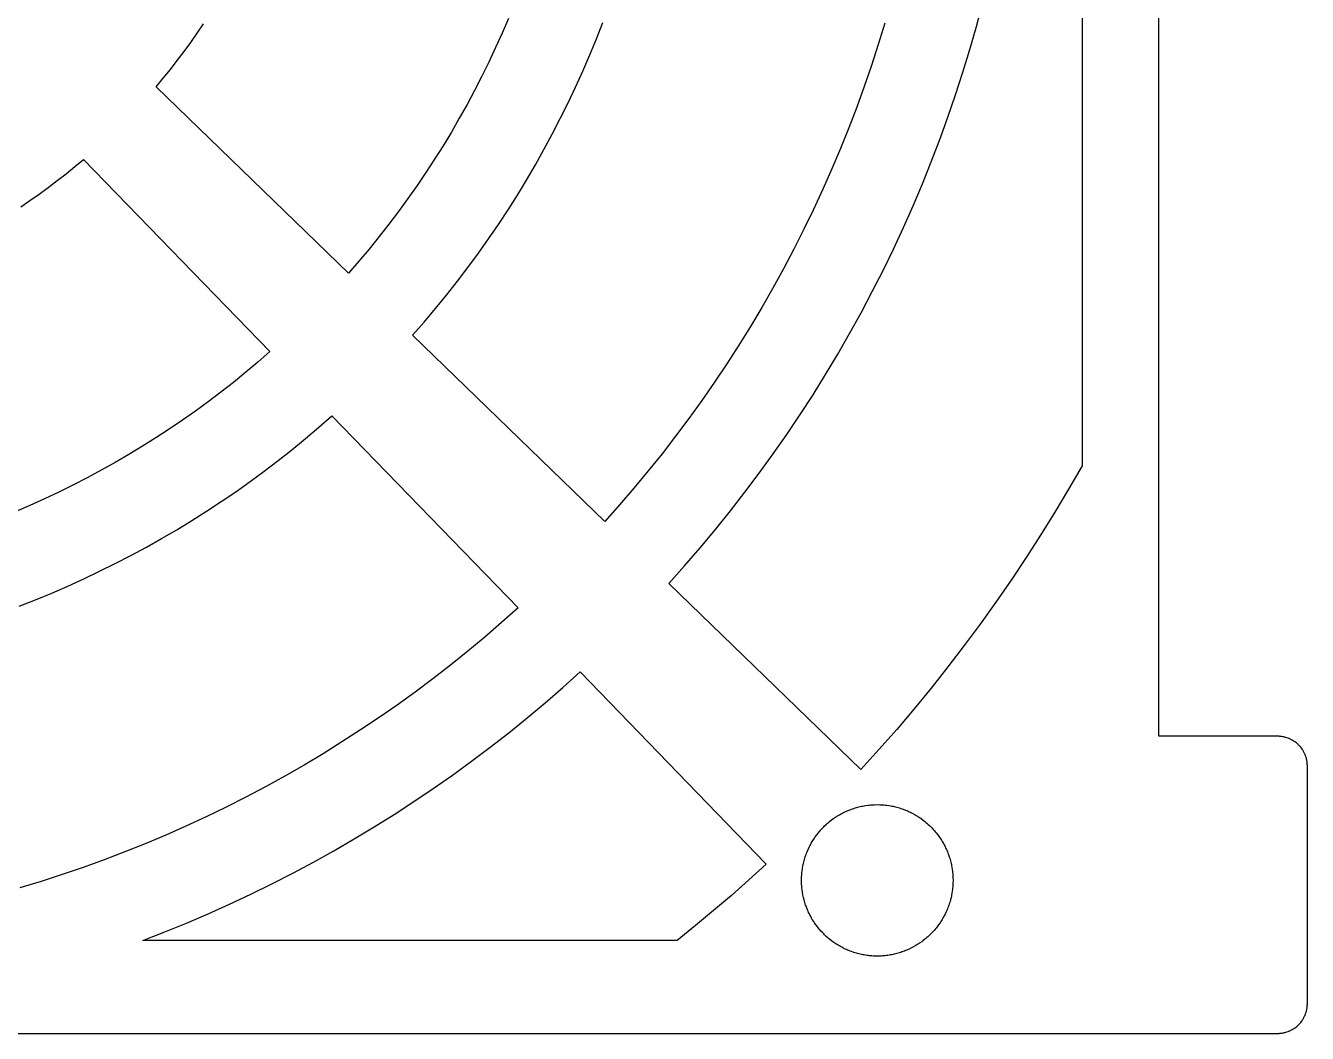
# Model space of a CAD drawing. Header units: metres. Extents: x -5 to 106, y 0 to 92.
# Drawn here: x 62.81 to 105.95, y 0 to 33.92 of the extents above; entities that cross this region are included whole.
import ezdxf

# ---------------------------------------------------------------- set-up
doc = ezdxf.new("R2010")
doc.units = ezdxf.units.M

msp = doc.modelspace()

# ---------------------------------------------------------------- linework, layer by layer
for p, q in [((100.95, 10), (100.95, 82.2998)), ((98.3662, 73.1943), (98.3662, 19.1055)), ((94.8115, 33.8926), (95.0186, 34.666)), ((79.0635, 34.1611), (78.8516, 33.6699)), ((68.3711, 33.3545), (68.5889, 33.665)), ((68.5889, 33.665), (68.8018, 33.9785)), ((78.8516, 33.6699), (78.6318, 33.1816)), ((82.0264, 33.4795), (82.2412, 34.0293)), ((91.7246, 34.0059), (91.5078, 33.292)), ((94.5918, 33.123), (94.8115, 33.8926)), ((68.1475, 33.0479), (68.3711, 33.3545)), ((81.8018, 32.9346), (82.0264, 33.4795)), ((91.5078, 33.292), (91.2783, 32.582)), ((67.9189, 32.7451), (68.1475, 33.0479)), ((78.6318, 33.1816), (78.4043, 32.6973)), ((81.5674, 32.3926), (81.8018, 32.9346)), ((94.3584, 32.3574), (94.5918, 33.123)), ((67.4463, 32.1514), (67.6855, 32.4463)), ((67.6855, 32.4463), (67.9189, 32.7451)), ((78.4043, 32.6973), (78.168, 32.2178)), ((81.3242, 31.8545), (81.5674, 32.3926)), ((91.2783, 32.582), (91.0371, 31.876)), ((94.1123, 31.5957), (94.3584, 32.3574)), ((67.2031, 31.8613), (67.4463, 32.1514)), ((78.168, 32.2178), (77.9229, 31.7412)), ((73.6768, 25.5908), (67.2031, 31.8613)), ((77.9229, 31.7412), (77.6699, 31.2695)), ((81.0713, 31.3213), (81.3242, 31.8545)), ((91.0371, 31.876), (90.7832, 31.1738)), ((93.8516, 30.8389), (94.1123, 31.5957)), ((77.6699, 31.2695), (77.4092, 30.8027)), ((80.8086, 30.793), (81.0713, 31.3213)), ((90.7832, 31.1738), (90.5166, 30.4775)), ((77.4092, 30.8027), (77.1406, 30.3398)), ((80.5381, 30.2686), (80.8086, 30.793)), ((93.5791, 30.0859), (93.8516, 30.8389)), ((77.1406, 30.3398), (76.8633, 29.8818)), ((80.2578, 29.749), (80.5381, 30.2686)), ((90.5166, 30.4775), (90.2393, 29.7852)), ((76.8633, 29.8818), (76.5781, 29.4287)), ((90.2393, 29.7852), (89.9492, 29.0977)), ((93.293, 29.3389), (93.5791, 30.0859)), ((64.4736, 29.1787), (64.7637, 29.4219)), ((64.7637, 29.4219), (71.0342, 22.9482)), ((76.5781, 29.4287), (76.2861, 28.9805)), ((79.9688, 29.2344), (80.2578, 29.749)), ((92.9941, 28.5957), (93.293, 29.3389)), ((63.8799, 28.7061), (64.1787, 28.9395)), ((64.1787, 28.9395), (64.4736, 29.1787)), ((76.2861, 28.9805), (75.9854, 28.5371)), ((79.6709, 28.7256), (79.9688, 29.2344)), ((89.9492, 29.0977), (89.6475, 28.415)), ((63.2705, 28.2539), (63.5771, 28.4775)), ((63.5771, 28.4775), (63.8799, 28.7061)), ((75.9854, 28.5371), (75.6777, 28.0996)), ((79.3633, 28.2207), (79.6709, 28.7256)), ((92.6816, 27.8584), (92.9941, 28.5957)), ((62.96, 28.0361), (63.2705, 28.2539)), ((75.6777, 28.0996), (75.3623, 27.667)), ((79.0479, 27.7227), (79.3633, 28.2207)), ((89.6475, 28.415), (89.334, 27.7373)), ((62.6465, 27.8232), (62.96, 28.0361)), ((75.3623, 27.667), (75.04, 27.2402)), ((78.7236, 27.2295), (79.0479, 27.7227)), ((89.334, 27.7373), (89.0078, 27.0664)), ((92.3574, 27.127), (92.6816, 27.8584)), ((75.04, 27.2402), (74.71, 26.8193)), ((78.3916, 26.7422), (78.7236, 27.2295)), ((74.71, 26.8193), (74.3721, 26.4033)), ((89.0078, 27.0664), (88.6709, 26.4004)), ((92.0195, 26.4014), (92.3574, 27.127)), ((74.3721, 26.4033), (74.0283, 25.9941)), ((78.0508, 26.2598), (78.3916, 26.7422)), ((88.6709, 26.4004), (88.3232, 25.7412)), ((91.6699, 25.6816), (92.0195, 26.4014)), ((74.0283, 25.9941), (73.6768, 25.5908)), ((77.7012, 25.7842), (78.0508, 26.2598)), ((77.3438, 25.3154), (77.7012, 25.7842)), ((88.3232, 25.7412), (87.9629, 25.0869)), ((91.3076, 24.9678), (91.6699, 25.6816)), ((76.9775, 24.8516), (77.3438, 25.3154)), ((87.9629, 25.0869), (87.5918, 24.4395)), ((76.6045, 24.3955), (76.9775, 24.8516)), ((90.9326, 24.2598), (91.3076, 24.9678)), ((76.2227, 23.9453), (76.6045, 24.3955)), ((87.5918, 24.4395), (87.21, 23.7988)), ((90.5459, 23.5596), (90.9326, 24.2598)), ((75.833, 23.501), (76.2227, 23.9453)), ((87.21, 23.7988), (86.8164, 23.165)), ((82.3018, 17.2354), (75.833, 23.501)), ((90.1465, 22.8652), (90.5459, 23.5596)), ((71.0342, 22.9482), (70.6309, 22.5967)), ((86.8164, 23.165), (86.4121, 22.5381)), ((89.7354, 22.1787), (90.1465, 22.8652)), ((70.6309, 22.5967), (70.2217, 22.2529)), ((86.4121, 22.5381), (85.9971, 21.918)), ((70.2217, 22.2529), (69.8057, 21.915)), ((89.3125, 21.499), (89.7354, 22.1787)), ((69.3848, 21.585), (68.958, 21.2627)), ((69.8057, 21.915), (69.3848, 21.585)), ((85.9971, 21.918), (85.5713, 21.3047)), ((68.958, 21.2627), (68.5254, 20.9473)), ((85.5713, 21.3047), (85.1348, 20.7002)), ((88.8779, 20.8271), (89.3125, 21.499)), ((68.5254, 20.9473), (68.0879, 20.6396)), ((72.6797, 20.4023), (73.124, 20.792)), ((73.124, 20.792), (79.3896, 14.3232)), ((88.4316, 20.1631), (88.8779, 20.8271)), ((67.6445, 20.3389), (67.1963, 20.0469)), ((68.0879, 20.6396), (67.6445, 20.3389)), ((72.2295, 20.0205), (72.6797, 20.4023)), ((85.1348, 20.7002), (84.6875, 20.1025)), ((67.1963, 20.0469), (66.7432, 19.7617)), ((71.7734, 19.6475), (72.2295, 20.0205)), ((84.6875, 20.1025), (84.2305, 19.5127)), ((87.9736, 19.5068), (88.4316, 20.1631)), ((66.2852, 19.4844), (65.8223, 19.2158)), ((66.7432, 19.7617), (66.2852, 19.4844)), ((71.3096, 19.2812), (71.7734, 19.6475)), ((84.2305, 19.5127), (83.7637, 18.9307)), ((87.5039, 18.8584), (87.9736, 19.5068)), ((65.8223, 19.2158), (65.3555, 18.9551)), ((70.8408, 18.9238), (71.3096, 19.2812)), ((98.3662, 19.1055), (97.915, 18.3213)), ((64.8838, 18.7021), (64.4072, 18.457)), ((65.3555, 18.9551), (64.8838, 18.7021)), ((69.8828, 18.2334), (70.3652, 18.5742)), ((70.3652, 18.5742), (70.8408, 18.9238)), ((83.7637, 18.9307), (83.2861, 18.3574)), ((87.0234, 18.2178), (87.5039, 18.8584)), ((63.9277, 18.2207), (63.4434, 17.9932)), ((64.4072, 18.457), (63.9277, 18.2207)), ((69.3955, 17.9014), (69.8828, 18.2334)), ((83.2861, 18.3574), (82.7988, 17.792)), ((86.5322, 17.5859), (87.0234, 18.2178)), ((97.915, 18.3213), (97.4502, 17.5439)), ((62.9551, 17.7734), (62.4639, 17.5615)), ((63.4434, 17.9932), (62.9551, 17.7734)), ((68.9023, 17.5771), (69.3955, 17.9014)), ((82.7988, 17.792), (82.3018, 17.2354)), ((67.8994, 16.9541), (68.4043, 17.2617)), ((68.4043, 17.2617), (68.9023, 17.5771)), ((86.0293, 16.9629), (86.5322, 17.5859)), ((97.4502, 17.5439), (96.9736, 16.7754)), ((67.3906, 16.6562), (67.8994, 16.9541)), ((85.5156, 16.3486), (86.0293, 16.9629)), ((66.876, 16.3672), (67.3906, 16.6562)), ((96.9736, 16.7754), (96.4834, 16.0137)), ((65.832, 15.8164), (66.3564, 16.0869)), ((66.3564, 16.0869), (66.876, 16.3672)), ((84.9922, 15.7432), (85.5156, 16.3486)), ((96.4834, 16.0137), (95.9814, 15.2607)), ((64.7705, 15.3008), (65.3037, 15.5537)), ((65.3037, 15.5537), (65.832, 15.8164)), ((84.458, 15.1475), (84.9922, 15.7432)), ((64.2324, 15.0576), (64.7705, 15.3008)), ((90.9248, 8.88379), (84.458, 15.1475)), ((95.9814, 15.2607), (95.4668, 14.5156)), ((63.1455, 14.5986), (63.6904, 14.8232)), ((63.6904, 14.8232), (64.2324, 15.0576)), ((62.5957, 14.3838), (63.1455, 14.5986)), ((79.3896, 14.3232), (78.833, 13.8262)), ((95.4668, 14.5156), (94.9404, 13.7803)), ((78.833, 13.8262), (78.2676, 13.3389)), ((94.9404, 13.7803), (94.4014, 13.0527)), ((78.2676, 13.3389), (77.6943, 12.8613)), ((94.4014, 13.0527), (93.8516, 12.334)), ((77.6943, 12.8613), (77.1123, 12.3945)), ((77.1123, 12.3945), (76.5225, 11.9375)), ((80.8896, 11.6396), (81.4775, 12.167)), ((81.4775, 12.167), (87.7412, 5.7002)), ((93.8516, 12.334), (93.2891, 11.625)), ((76.5225, 11.9375), (75.9248, 11.4902)), ((75.9248, 11.4902), (75.3203, 11.0537)), ((80.293, 11.123), (80.8896, 11.6396)), ((93.2891, 11.625), (92.7148, 10.9248)), ((75.3203, 11.0537), (74.707, 10.6279)), ((79.6875, 10.6162), (80.293, 11.123)), ((92.7148, 10.9248), (92.1299, 10.2344)), ((74.707, 10.6279), (74.0869, 10.2129)), ((79.0732, 10.1201), (79.6875, 10.6162)), ((74.0869, 10.2129), (73.46, 9.80859)), ((78.4502, 9.63477), (79.0732, 10.1201)), ((92.1299, 10.2344), (91.5332, 9.55371)), ((104.968, 10), (100.95, 10)), ((104.985, 9.99902), (104.968, 10)), ((105.002, 9.99902), (104.985, 9.99902)), ((105.02, 9.99805), (105.002, 9.99902)), ((105.072, 9.99219), (105.02, 9.99805)), ((105.089, 9.99023), (105.072, 9.99219)), ((105.124, 9.98438), (105.089, 9.99023)), ((105.141, 9.98145), (105.124, 9.98438)), ((105.158, 9.97852), (105.141, 9.98145)), ((105.175, 9.97461), (105.158, 9.97852)), ((105.192, 9.9707), (105.175, 9.97461)), ((105.259, 9.95117), (105.192, 9.9707)), ((105.309, 9.93359), (105.259, 9.95117)), ((105.324, 9.92676), (105.309, 9.93359)), ((105.341, 9.9209), (105.324, 9.92676)), ((73.46, 9.80859), (72.8262, 9.41504)), ((77.8193, 9.15918), (78.4502, 9.63477)), ((91.5332, 9.55371), (90.9248, 8.88379)), ((105.356, 9.91309), (105.341, 9.9209)), ((105.373, 9.90625), (105.356, 9.91309)), ((105.42, 9.88281), (105.373, 9.90625)), ((105.435, 9.875), (105.42, 9.88281)), ((105.45, 9.86621), (105.435, 9.875)), ((105.465, 9.85742), (105.45, 9.86621)), ((105.479, 9.84766), (105.465, 9.85742)), ((105.495, 9.83887), (105.479, 9.84766)), ((105.509, 9.8291), (105.495, 9.83887)), ((105.523, 9.81934), (105.509, 9.8291)), ((105.538, 9.80859), (105.523, 9.81934)), ((105.552, 9.79883), (105.538, 9.80859)), ((105.579, 9.77734), (105.552, 9.79883)), ((105.593, 9.76562), (105.579, 9.77734)), ((105.606, 9.75488), (105.593, 9.76562)), ((105.645, 9.71973), (105.606, 9.75488)), ((105.657, 9.70703), (105.645, 9.71973)), ((105.669, 9.69434), (105.657, 9.70703)), ((105.682, 9.68164), (105.669, 9.69434)), ((105.705, 9.65625), (105.682, 9.68164)), ((105.716, 9.64258), (105.705, 9.65625)), ((105.728, 9.62891), (105.716, 9.64258)), ((105.749, 9.60156), (105.728, 9.62891)), ((105.759, 9.58789), (105.749, 9.60156)), ((105.77, 9.57324), (105.759, 9.58789)), ((105.779, 9.55957), (105.77, 9.57324)), ((105.789, 9.54492), (105.779, 9.55957)), ((105.798, 9.53027), (105.789, 9.54492)), ((105.808, 9.51465), (105.798, 9.53027)), ((105.816, 9.5), (105.808, 9.51465)), ((105.824, 9.48438), (105.816, 9.5)), ((72.8262, 9.41504), (72.1855, 9.0332)), ((77.1797, 8.69531), (77.8193, 9.15918)), ((105.833, 9.46973), (105.824, 9.48438)), ((105.856, 9.42285), (105.833, 9.46973)), ((105.863, 9.40625), (105.856, 9.42285)), ((105.877, 9.375), (105.863, 9.40625)), ((105.884, 9.3584), (105.877, 9.375)), ((105.901, 9.30859), (105.884, 9.3584)), ((105.916, 9.25879), (105.901, 9.30859)), ((105.92, 9.24219), (105.916, 9.25879)), ((105.925, 9.22461), (105.92, 9.24219)), ((105.928, 9.20801), (105.925, 9.22461)), ((105.932, 9.19043), (105.928, 9.20801)), ((105.935, 9.17383), (105.932, 9.19043)), ((105.938, 9.15625), (105.935, 9.17383)), ((105.94, 9.13965), (105.938, 9.15625)), ((105.946, 9.08691), (105.94, 9.13965)), ((105.947, 9.06934), (105.946, 9.08691)), ((105.948, 9.05273), (105.947, 9.06934)), ((71.5381, 8.66211), (70.8838, 8.30176)), ((72.1855, 9.0332), (71.5381, 8.66211)), ((76.5332, 8.24219), (77.1797, 8.69531)), ((105.95, 9.01758), (105.948, 9.05273)), ((105.95, 0.98242), (105.95, 9.01758)), ((70.8838, 8.30176), (70.2246, 7.9541)), ((75.8789, 7.80078), (76.5332, 8.24219)), ((70.2246, 7.9541), (69.5586, 7.61719)), ((75.2168, 7.37012), (75.8789, 7.80078)), ((69.5586, 7.61719), (68.8877, 7.29102)), ((74.5469, 6.95117), (75.2168, 7.37012)), ((90.0859, 7.28906), (90.1621, 7.33594)), ((90.1621, 7.33594), (90.2002, 7.3584)), ((90.2002, 7.3584), (90.2383, 7.37988)), ((90.2383, 7.37988), (90.2783, 7.40137)), ((90.2783, 7.40137), (90.3174, 7.42188)), ((90.3174, 7.42188), (90.3574, 7.44238)), ((90.3574, 7.44238), (90.4375, 7.47949)), ((90.4375, 7.47949), (90.5195, 7.51465)), ((90.5195, 7.51465), (90.5615, 7.53027)), ((90.5615, 7.53027), (90.6025, 7.5459)), ((90.6025, 7.5459), (90.6445, 7.56152)), ((90.6445, 7.56152), (90.6865, 7.5752)), ((90.6865, 7.5752), (90.7295, 7.58887)), ((90.7295, 7.58887), (90.7725, 7.60156)), ((90.7725, 7.60156), (90.8154, 7.61328)), ((90.8154, 7.61328), (90.9014, 7.63477)), ((90.9014, 7.63477), (90.9453, 7.64453)), ((90.9453, 7.64453), (90.9883, 7.65332)), ((90.9883, 7.65332), (91.0762, 7.66895)), ((91.0762, 7.66895), (91.1641, 7.68066)), ((91.1641, 7.68066), (91.208, 7.68555)), ((91.208, 7.68555), (91.2529, 7.69043)), ((91.2529, 7.69043), (91.2969, 7.69336)), ((91.2969, 7.69336), (91.3418, 7.69629)), ((91.3418, 7.69629), (91.3857, 7.69824)), ((91.3857, 7.69824), (91.4746, 7.7002)), ((91.4746, 7.7002), (91.5645, 7.69824)), ((91.5645, 7.69824), (91.6084, 7.69629)), ((91.6084, 7.69629), (91.6533, 7.69336)), ((91.6533, 7.69336), (91.6973, 7.69043)), ((91.6973, 7.69043), (91.7412, 7.68555)), ((91.7412, 7.68555), (91.7861, 7.68066)), ((91.7861, 7.68066), (91.874, 7.66895)), ((91.874, 7.66895), (91.9619, 7.65332)), ((91.9619, 7.65332), (92.0049, 7.64453)), ((92.0049, 7.64453), (92.0488, 7.63477)), ((92.0488, 7.63477), (92.1348, 7.61328)), ((92.1348, 7.61328), (92.1777, 7.60156)), ((92.1777, 7.60156), (92.2207, 7.58887)), ((92.2207, 7.58887), (92.2627, 7.5752)), ((92.2627, 7.5752), (92.3057, 7.56152)), ((92.3057, 7.56152), (92.3467, 7.5459)), ((92.3467, 7.5459), (92.4307, 7.51465)), ((92.4307, 7.51465), (92.4717, 7.49707)), ((92.4717, 7.49707), (92.5117, 7.47949)), ((92.5117, 7.47949), (92.5527, 7.46094)), ((92.5527, 7.46094), (92.5928, 7.44238)), ((92.5928, 7.44238), (92.6328, 7.42188)), ((92.6328, 7.42188), (92.6719, 7.40137)), ((92.6719, 7.40137), (92.75, 7.3584)), ((92.75, 7.3584), (92.7881, 7.33594)), ((92.7881, 7.33594), (92.8643, 7.28906)), ((68.21, 6.97754), (67.5273, 6.67578)), ((68.8877, 7.29102), (68.21, 6.97754)), ((73.8711, 6.54395), (74.5469, 6.95117)), ((89.5801, 6.85645), (89.6406, 6.9209)), ((89.6406, 6.9209), (89.6719, 6.95312)), ((89.6719, 6.95312), (89.7041, 6.98438)), ((89.7041, 6.98438), (89.7686, 7.04492)), ((89.7686, 7.04492), (89.8018, 7.07422)), ((89.8018, 7.07422), (89.8359, 7.10352)), ((89.8359, 7.10352), (89.8701, 7.13184)), ((89.8701, 7.13184), (89.9404, 7.18652)), ((89.9404, 7.18652), (90.0127, 7.23926)), ((90.0127, 7.23926), (90.0488, 7.26367)), ((90.0488, 7.26367), (90.0859, 7.28906)), ((92.8643, 7.28906), (92.9014, 7.26367)), ((92.9014, 7.26367), (92.9375, 7.23926)), ((92.9375, 7.23926), (93.0098, 7.18652)), ((93.0098, 7.18652), (93.0801, 7.13184)), ((93.0801, 7.13184), (93.1143, 7.10352)), ((93.1143, 7.10352), (93.1484, 7.07422)), ((93.1484, 7.07422), (93.1816, 7.04492)), ((93.1816, 7.04492), (93.2461, 6.98438)), ((93.2461, 6.98438), (93.2783, 6.95312)), ((93.2783, 6.95312), (93.3096, 6.9209)), ((93.3096, 6.9209), (93.3701, 6.85645)), ((67.5273, 6.67578), (66.8398, 6.38574)), ((73.1875, 6.14844), (73.8711, 6.54395)), ((89.2891, 6.46289), (89.3359, 6.53906)), ((89.3359, 6.53906), (89.3613, 6.57617)), ((89.3613, 6.57617), (89.3857, 6.6123)), ((89.3857, 6.6123), (89.4385, 6.68457)), ((89.4385, 6.68457), (89.4932, 6.75488)), ((89.4932, 6.75488), (89.5215, 6.78906)), ((89.5215, 6.78906), (89.5508, 6.82324)), ((89.5508, 6.82324), (89.5801, 6.85645)), ((93.3701, 6.85645), (93.3994, 6.82324)), ((93.3994, 6.82324), (93.4287, 6.78906)), ((93.4287, 6.78906), (93.457, 6.75488)), ((93.457, 6.75488), (93.5117, 6.68457)), ((93.5117, 6.68457), (93.5381, 6.64844)), ((93.5381, 6.64844), (93.5889, 6.57617)), ((93.5889, 6.57617), (93.6133, 6.53906)), ((93.6133, 6.53906), (93.6377, 6.50098)), ((93.6377, 6.50098), (93.6611, 6.46289)), ((66.1475, 6.1084), (65.4512, 5.8418)), ((66.8398, 6.38574), (66.1475, 6.1084)), ((72.4971, 5.76465), (73.1875, 6.14844)), ((89.0791, 6.02246), (89.0947, 6.06348)), ((89.0947, 6.06348), (89.1104, 6.10547)), ((89.1104, 6.10547), (89.1455, 6.1875)), ((89.1455, 6.1875), (89.1826, 6.26758)), ((89.1826, 6.26758), (89.2031, 6.30762)), ((89.2031, 6.30762), (89.2236, 6.34668)), ((89.2236, 6.34668), (89.2451, 6.38672)), ((89.2451, 6.38672), (89.2666, 6.4248)), ((89.2666, 6.4248), (89.2891, 6.46289)), ((93.6611, 6.46289), (93.6836, 6.4248)), ((93.6836, 6.4248), (93.7051, 6.38672)), ((93.7051, 6.38672), (93.7266, 6.34668)), ((93.7266, 6.34668), (93.7471, 6.30762)), ((93.7471, 6.30762), (93.7861, 6.22754)), ((93.7861, 6.22754), (93.8047, 6.1875)), ((93.8047, 6.1875), (93.8223, 6.14648)), ((93.8223, 6.14648), (93.8389, 6.10547)), ((93.8389, 6.10547), (93.8555, 6.06348)), ((93.8555, 6.06348), (93.8711, 6.02246)), ((65.4512, 5.8418), (64.749, 5.58789)), ((71.8008, 5.39258), (72.4971, 5.76465)), ((87.7412, 5.7002), (87.1562, 5.16895)), ((88.9561, 5.54883), (88.9717, 5.63672)), ((88.9717, 5.63672), (88.9805, 5.67969)), ((88.9805, 5.67969), (88.9902, 5.72363)), ((88.9902, 5.72363), (89.0117, 5.80957)), ((89.0117, 5.80957), (89.0234, 5.85254)), ((89.0234, 5.85254), (89.0361, 5.89551)), ((89.0361, 5.89551), (89.0498, 5.93848)), ((89.0498, 5.93848), (89.0635, 5.98047)), ((89.0635, 5.98047), (89.0791, 6.02246)), ((93.8711, 6.02246), (93.9004, 5.93848)), ((93.9004, 5.93848), (93.9141, 5.89551)), ((93.9141, 5.89551), (93.9258, 5.85254)), ((93.9258, 5.85254), (93.9385, 5.80957)), ((93.9385, 5.80957), (93.96, 5.72363)), ((93.96, 5.72363), (93.9697, 5.67969)), ((93.9697, 5.67969), (93.9785, 5.63672)), ((93.9785, 5.63672), (93.9863, 5.59277)), ((64.043, 5.34668), (63.333, 5.11719)), ((64.749, 5.58789), (64.043, 5.34668)), ((71.0986, 5.03223), (71.8008, 5.39258)), ((88.9248, 5.15039), (88.9268, 5.23926)), ((88.9268, 5.23926), (88.9287, 5.2832)), ((88.9287, 5.2832), (88.9316, 5.32812)), ((88.9316, 5.32812), (88.9346, 5.37207)), ((88.9346, 5.37207), (88.9395, 5.41699)), ((88.9395, 5.41699), (88.9443, 5.46094)), ((88.9443, 5.46094), (88.9561, 5.54883)), ((93.9863, 5.59277), (94, 5.50488)), ((94, 5.50488), (94.0059, 5.46094)), ((94.0059, 5.46094), (94.0107, 5.41699)), ((94.0107, 5.41699), (94.0156, 5.37207)), ((94.0156, 5.37207), (94.0186, 5.32812)), ((94.0186, 5.32812), (94.0215, 5.2832)), ((94.0215, 5.2832), (94.0234, 5.23926)), ((94.0234, 5.23926), (94.0254, 5.15039)), ((63.333, 5.11719), (62.6191, 4.90039)), ((70.3896, 4.68457), (71.0986, 5.03223)), ((87.1562, 5.16895), (86.5645, 4.64648)), ((88.9268, 5.06055), (88.9248, 5.15039)), ((88.9287, 5.0166), (88.9268, 5.06055)), ((88.9316, 4.97168), (88.9287, 5.0166)), ((88.9346, 4.92773), (88.9316, 4.97168)), ((88.9395, 4.88379), (88.9346, 4.92773)), ((88.9443, 4.83887), (88.9395, 4.88379)), ((88.9561, 4.75098), (88.9443, 4.83887)), ((88.9717, 4.66309), (88.9561, 4.75098)), ((94, 4.79492), (93.9863, 4.70703)), ((94.0059, 4.83887), (94, 4.79492)), ((94.0107, 4.88379), (94.0059, 4.83887)), ((94.0156, 4.92773), (94.0107, 4.88379)), ((94.0186, 4.97168), (94.0156, 4.92773)), ((94.0215, 5.0166), (94.0186, 4.97168)), ((94.0234, 5.06055), (94.0215, 5.0166)), ((94.0254, 5.15039), (94.0234, 5.06055)), ((68.9541, 4.02539), (69.6748, 4.34863)), ((69.6748, 4.34863), (70.3896, 4.68457)), ((86.5645, 4.64648), (85.9639, 4.13184)), ((88.9805, 4.62012), (88.9717, 4.66309)), ((88.9902, 4.57617), (88.9805, 4.62012)), ((89.0117, 4.49023), (88.9902, 4.57617)), ((89.0234, 4.44727), (89.0117, 4.49023)), ((89.0361, 4.4043), (89.0234, 4.44727)), ((89.0498, 4.3623), (89.0361, 4.4043)), ((89.0635, 4.31934), (89.0498, 4.3623)), ((89.0791, 4.27832), (89.0635, 4.31934)), ((93.8857, 4.31934), (93.8711, 4.27832)), ((93.9004, 4.3623), (93.8857, 4.31934)), ((93.9141, 4.4043), (93.9004, 4.3623)), ((93.9258, 4.44727), (93.9141, 4.4043)), ((93.9385, 4.49023), (93.9258, 4.44727)), ((93.96, 4.57617), (93.9385, 4.49023)), ((93.9697, 4.62012), (93.96, 4.57617)), ((93.9785, 4.66309), (93.9697, 4.62012)), ((93.9863, 4.70703), (93.9785, 4.66309)), ((68.2285, 3.71387), (68.9541, 4.02539)), ((85.9639, 4.13184), (85.3564, 3.62598)), ((89.1104, 4.19434), (89.0791, 4.27832)), ((89.1279, 4.15332), (89.1104, 4.19434)), ((89.1455, 4.11328), (89.1279, 4.15332)), ((89.1641, 4.07227), (89.1455, 4.11328)), ((89.1826, 4.03223), (89.1641, 4.07227)), ((89.2031, 3.99219), (89.1826, 4.03223)), ((89.2236, 3.95312), (89.2031, 3.99219)), ((89.2666, 3.875), (89.2236, 3.95312)), ((93.7266, 3.95312), (93.6836, 3.875)), ((93.7471, 3.99219), (93.7266, 3.95312)), ((93.7861, 4.07227), (93.7471, 3.99219)), ((93.8047, 4.11328), (93.7861, 4.07227)), ((93.8223, 4.15332), (93.8047, 4.11328)), ((93.8389, 4.19434), (93.8223, 4.15332)), ((93.8555, 4.23633), (93.8389, 4.19434)), ((93.8711, 4.27832), (93.8555, 4.23633)), ((67.4971, 3.41504), (68.2285, 3.71387)), ((85.3564, 3.62598), (84.7422, 3.12988)), ((89.2891, 3.83691), (89.2666, 3.875)), ((89.3359, 3.76074), (89.2891, 3.83691)), ((89.3613, 3.72363), (89.3359, 3.76074)), ((89.3857, 3.6875), (89.3613, 3.72363)), ((89.4385, 3.61523), (89.3857, 3.6875)), ((89.4932, 3.54492), (89.4385, 3.61523)), ((89.5215, 3.51074), (89.4932, 3.54492)), ((89.5508, 3.47656), (89.5215, 3.51074)), ((89.5801, 3.44336), (89.5508, 3.47656)), ((93.3994, 3.47656), (93.3701, 3.44336)), ((93.4287, 3.51074), (93.3994, 3.47656)), ((93.457, 3.54492), (93.4287, 3.51074)), ((93.5117, 3.61523), (93.457, 3.54492)), ((93.5381, 3.65137), (93.5117, 3.61523)), ((93.5889, 3.72363), (93.5381, 3.65137)), ((93.6133, 3.76074), (93.5889, 3.72363)), ((93.6377, 3.79883), (93.6133, 3.76074)), ((93.6611, 3.83691), (93.6377, 3.79883)), ((93.6836, 3.875), (93.6611, 3.83691)), ((66.7607, 3.12988), (67.4971, 3.41504)), ((84.7422, 3.12988), (66.7607, 3.12988)), ((89.6406, 3.37891), (89.5801, 3.44336)), ((89.6719, 3.34668), (89.6406, 3.37891)), ((89.7041, 3.31543), (89.6719, 3.34668)), ((89.7686, 3.25488), (89.7041, 3.31543)), ((89.8018, 3.22559), (89.7686, 3.25488)), ((89.8359, 3.19629), (89.8018, 3.22559)), ((89.8701, 3.16797), (89.8359, 3.19629)), ((89.9404, 3.11328), (89.8701, 3.16797)), ((89.9766, 3.08691), (89.9404, 3.11328)), ((90.0488, 3.03613), (89.9766, 3.08691)), ((90.0859, 3.01172), (90.0488, 3.03613)), ((92.9014, 3.03613), (92.8643, 3.01172)), ((92.9736, 3.08691), (92.9014, 3.03613)), ((93.0098, 3.11328), (92.9736, 3.08691)), ((93.0801, 3.16797), (93.0098, 3.11328)), ((93.1143, 3.19629), (93.0801, 3.16797)), ((93.1484, 3.22559), (93.1143, 3.19629)), ((93.1816, 3.25488), (93.1484, 3.22559)), ((93.2461, 3.31543), (93.1816, 3.25488)), ((93.2783, 3.34668), (93.2461, 3.31543)), ((93.3096, 3.37891), (93.2783, 3.34668)), ((93.3701, 3.44336), (93.3096, 3.37891)), ((90.124, 2.9873), (90.0859, 3.01172)), ((90.1621, 2.96387), (90.124, 2.9873)), ((90.2002, 2.94141), (90.1621, 2.96387)), ((90.2383, 2.91992), (90.2002, 2.94141)), ((90.2783, 2.89844), (90.2383, 2.91992)), ((90.3174, 2.87793), (90.2783, 2.89844)), ((90.3975, 2.83887), (90.3174, 2.87793)), ((90.4375, 2.82031), (90.3975, 2.83887)), ((90.4785, 2.80273), (90.4375, 2.82031)), ((90.5195, 2.78613), (90.4785, 2.80273)), ((90.5615, 2.76953), (90.5195, 2.78613)), ((90.6025, 2.75391), (90.5615, 2.76953)), ((90.6865, 2.72461), (90.6025, 2.75391)), ((90.7295, 2.71094), (90.6865, 2.72461)), ((90.7725, 2.69922), (90.7295, 2.71094)), ((90.8154, 2.68652), (90.7725, 2.69922)), ((90.9014, 2.66504), (90.8154, 2.68652)), ((90.9453, 2.65527), (90.9014, 2.66504)), ((90.9883, 2.64648), (90.9453, 2.65527)), ((91.0322, 2.63867), (90.9883, 2.64648)), ((91.1201, 2.625), (91.0322, 2.63867)), ((91.1641, 2.61914), (91.1201, 2.625)), ((91.208, 2.61426), (91.1641, 2.61914)), ((91.2529, 2.60938), (91.208, 2.61426)), ((91.2969, 2.60645), (91.2529, 2.60938)), ((91.3418, 2.60352), (91.2969, 2.60645)), ((91.3857, 2.60156), (91.3418, 2.60352)), ((91.4746, 2.59961), (91.3857, 2.60156)), ((91.5645, 2.60156), (91.4746, 2.59961)), ((91.6084, 2.60352), (91.5645, 2.60156)), ((91.6533, 2.60645), (91.6084, 2.60352)), ((91.6973, 2.60938), (91.6533, 2.60645)), ((91.7412, 2.61426), (91.6973, 2.60938)), ((91.7861, 2.61914), (91.7412, 2.61426)), ((91.8301, 2.625), (91.7861, 2.61914)), ((91.918, 2.63867), (91.8301, 2.625)), ((91.9619, 2.64648), (91.918, 2.63867)), ((92.0049, 2.65527), (91.9619, 2.64648)), ((92.0488, 2.66504), (92.0049, 2.65527)), ((92.1348, 2.68652), (92.0488, 2.66504)), ((92.1777, 2.69922), (92.1348, 2.68652)), ((92.2207, 2.71094), (92.1777, 2.69922)), ((92.2627, 2.72461), (92.2207, 2.71094)), ((92.3057, 2.73926), (92.2627, 2.72461)), ((92.3467, 2.75391), (92.3057, 2.73926)), ((92.3887, 2.76953), (92.3467, 2.75391)), ((92.4307, 2.78613), (92.3887, 2.76953)), ((92.4717, 2.80273), (92.4307, 2.78613)), ((92.5117, 2.82031), (92.4717, 2.80273)), ((92.5527, 2.83887), (92.5117, 2.82031)), ((92.6328, 2.87793), (92.5527, 2.83887)), ((92.6719, 2.89844), (92.6328, 2.87793)), ((92.75, 2.94141), (92.6719, 2.89844)), ((92.7881, 2.96387), (92.75, 2.94141)), ((92.8262, 2.9873), (92.7881, 2.96387)), ((92.8643, 3.01172), (92.8262, 2.9873)), ((105.94, 0.86035), (105.946, 0.91309)), ((105.946, 0.91309), (105.947, 0.93066)), ((105.947, 0.93066), (105.948, 0.94727)), ((105.948, 0.94727), (105.95, 0.98242)), ((105.77, 0.42676), (105.779, 0.44043)), ((105.779, 0.44043), (105.789, 0.45508)), ((105.789, 0.45508), (105.798, 0.46973)), ((105.798, 0.46973), (105.808, 0.48535)), ((105.808, 0.48535), (105.816, 0.5)), ((105.816, 0.5), (105.824, 0.51562)), ((105.824, 0.51562), (105.833, 0.53027)), ((105.833, 0.53027), (105.856, 0.57715)), ((105.856, 0.57715), (105.863, 0.59375)), ((105.863, 0.59375), (105.877, 0.625)), ((105.877, 0.625), (105.884, 0.6416)), ((105.884, 0.6416), (105.901, 0.69141)), ((105.901, 0.69141), (105.916, 0.74121)), ((105.916, 0.74121), (105.92, 0.75781)), ((105.92, 0.75781), (105.925, 0.77539)), ((105.925, 0.77539), (105.928, 0.79199)), ((105.928, 0.79199), (105.932, 0.80957)), ((105.932, 0.80957), (105.935, 0.82617)), ((105.935, 0.82617), (105.938, 0.84375)), ((105.938, 0.84375), (105.94, 0.86035)), ((-4.01758, 0), (104.968, 0)), ((104.968, 0), (104.985, 0.00098)), ((104.985, 0.00098), (105.002, 0.00098)), ((105.002, 0.00098), (105.02, 0.00195)), ((105.02, 0.00195), (105.072, 0.00781)), ((105.072, 0.00781), (105.089, 0.00977)), ((105.089, 0.00977), (105.124, 0.01562)), ((105.124, 0.01562), (105.141, 0.01855)), ((105.141, 0.01855), (105.158, 0.02148)), ((105.158, 0.02148), (105.175, 0.02539)), ((105.175, 0.02539), (105.192, 0.0293)), ((105.192, 0.0293), (105.259, 0.04883)), ((105.259, 0.04883), (105.309, 0.06641)), ((105.309, 0.06641), (105.324, 0.07324)), ((105.324, 0.07324), (105.341, 0.0791)), ((105.341, 0.0791), (105.356, 0.08691)), ((105.356, 0.08691), (105.373, 0.09375)), ((105.373, 0.09375), (105.42, 0.11719)), ((105.42, 0.11719), (105.435, 0.125)), ((105.435, 0.125), (105.45, 0.13379)), ((105.45, 0.13379), (105.465, 0.14258)), ((105.465, 0.14258), (105.479, 0.15234)), ((105.479, 0.15234), (105.495, 0.16113)), ((105.495, 0.16113), (105.509, 0.1709)), ((105.509, 0.1709), (105.523, 0.18066)), ((105.523, 0.18066), (105.538, 0.19141)), ((105.538, 0.19141), (105.552, 0.20117)), ((105.552, 0.20117), (105.579, 0.22266)), ((105.579, 0.22266), (105.593, 0.23438)), ((105.593, 0.23438), (105.606, 0.24512)), ((105.606, 0.24512), (105.645, 0.28027)), ((105.645, 0.28027), (105.657, 0.29297)), ((105.657, 0.29297), (105.669, 0.30566)), ((105.669, 0.30566), (105.682, 0.31836)), ((105.682, 0.31836), (105.705, 0.34375)), ((105.705, 0.34375), (105.716, 0.35742)), ((105.716, 0.35742), (105.728, 0.37109)), ((105.728, 0.37109), (105.749, 0.39844)), ((105.749, 0.39844), (105.759, 0.41211)), ((105.759, 0.41211), (105.77, 0.42676))]:
    msp.add_line(p, q)

doc.saveas('drawing.dxf')
